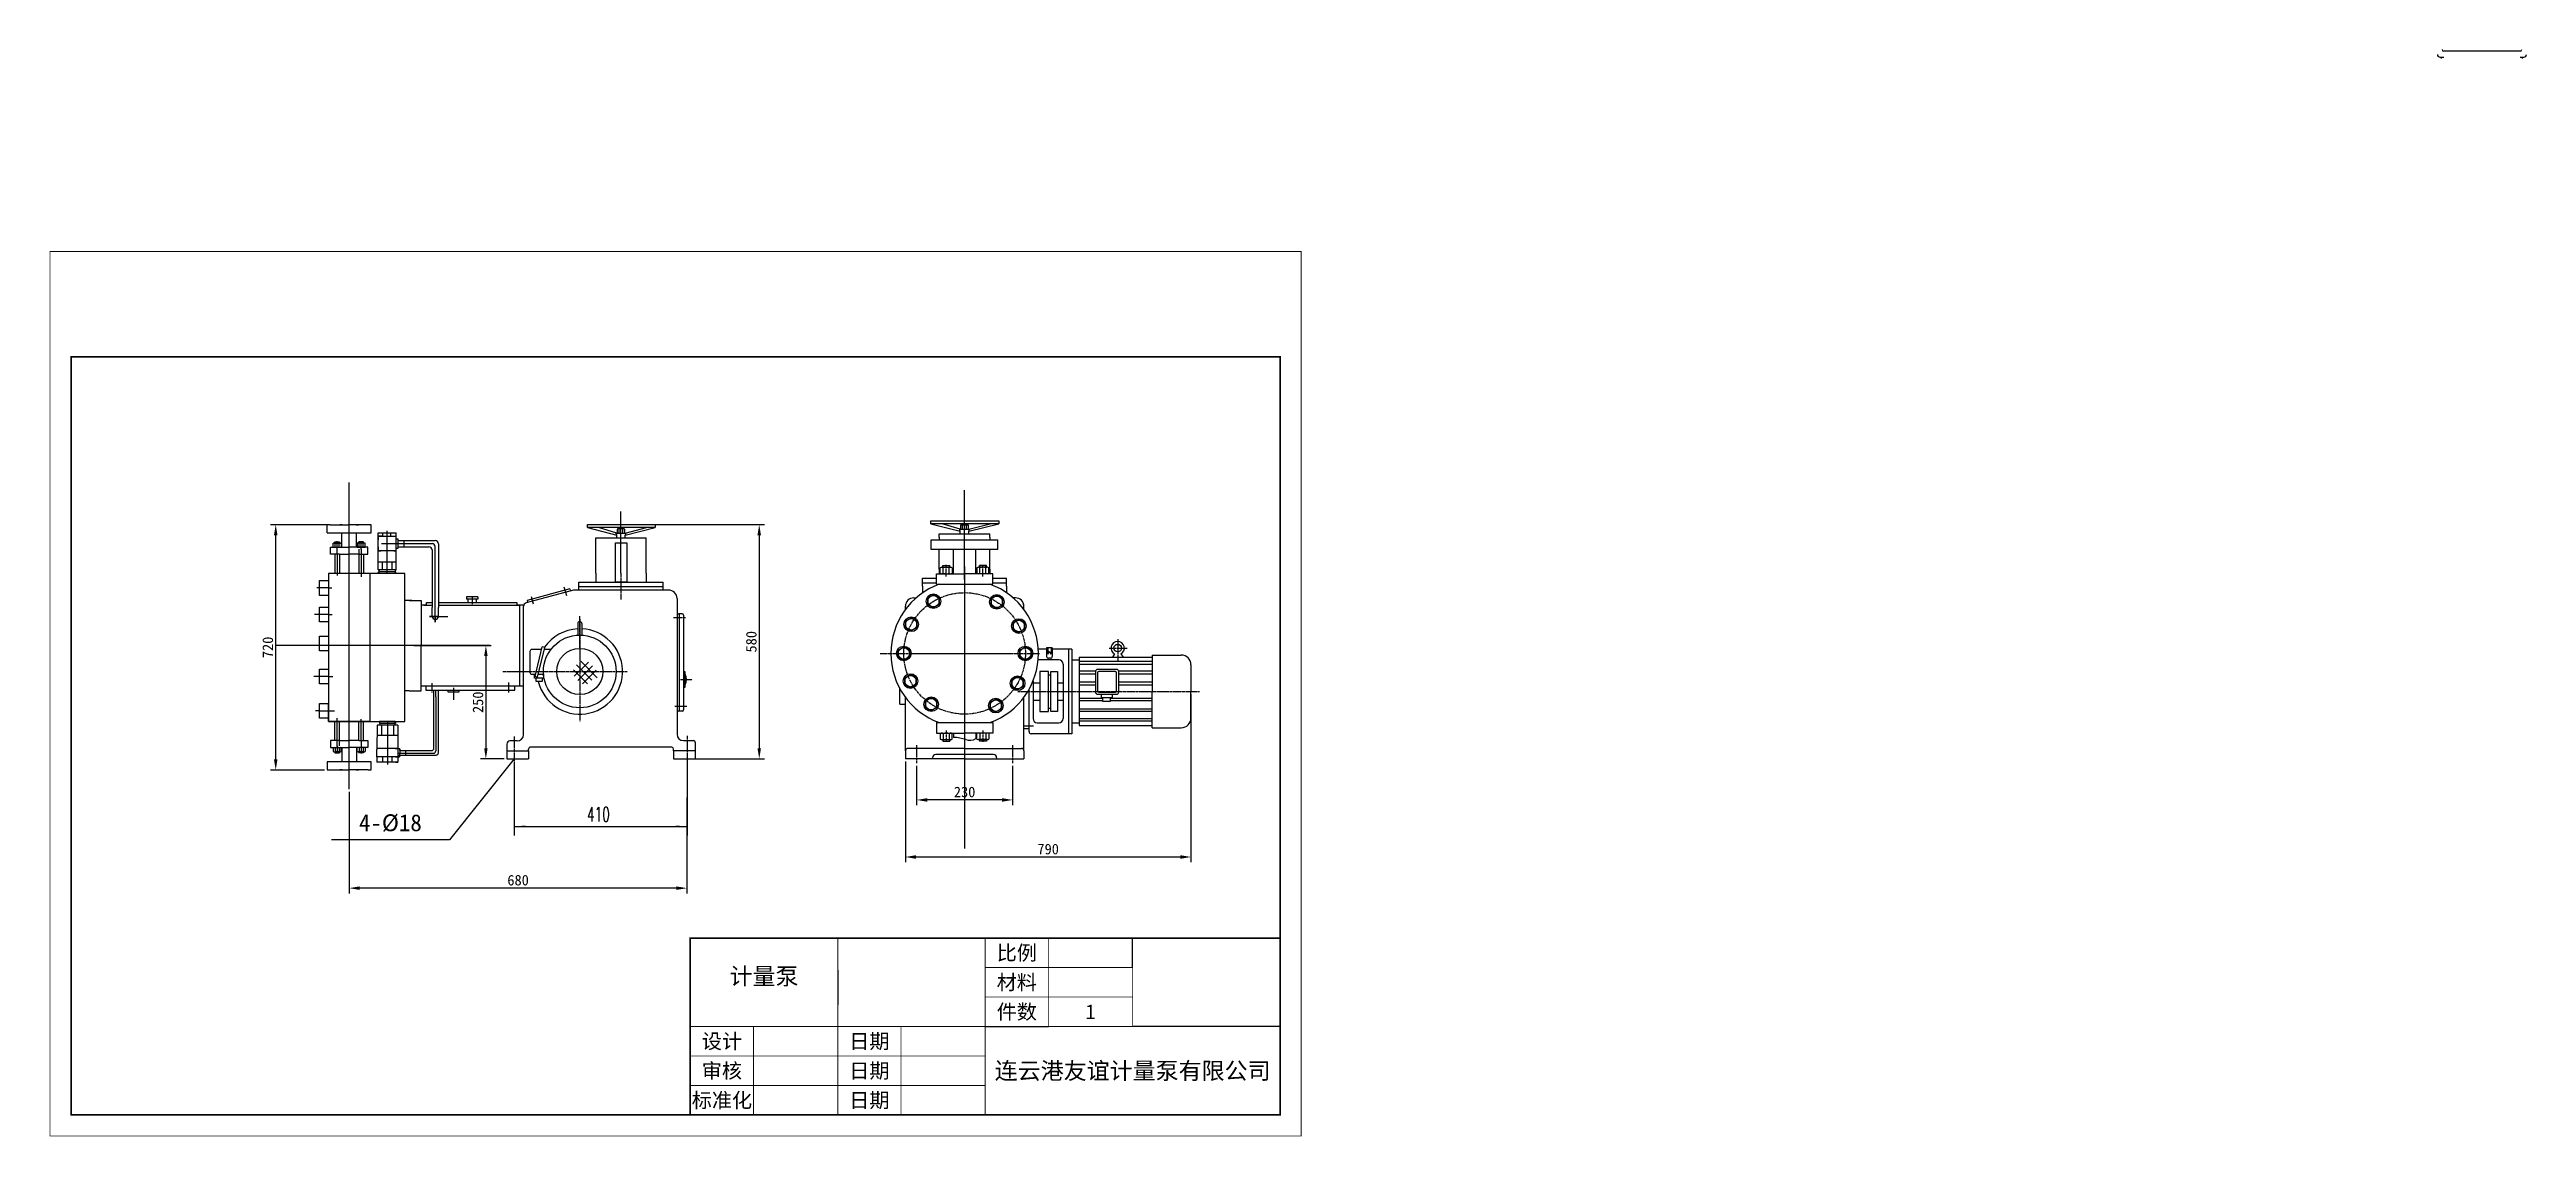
# Model space of a CAD drawing. Header units: millimetres. Extents: x 31 to 619, y 15 to 273.
import ezdxf
from ezdxf.enums import TextEntityAlignment as Align

# ---------------------------------------------------------------- set-up
doc = ezdxf.new("R2010")
doc.units = ezdxf.units.MM
doc.header["$PDMODE"] = 35
for name, pattern in [('CENTER', [0.82, 0.7, -0.04, 0.04, -0.04]), ('DASHED', [0.16, 0.1, -0.06]), ('PHANTOM2', [31.75, 15.875, -3.175, 3.175, -3.175, 3.175, -3.175])]:
    doc.linetypes.add(name, pattern=pattern)
doc.layers.add('04-标注', color=3, linetype='Continuous', lineweight=20)
doc.layers.add('07-双点划线', color=6, linetype='PHANTOM2', lineweight=15)
for name, color, linetype in [('05-文字', 5, 'Continuous'), ('2', 4, 'Continuous'), ('4', 2, 'DASHED'), ('5', 1, 'CENTER'), ('9', 5, 'Continuous')]:
    doc.layers.add(name, color=color, linetype=linetype)
doc.styles.add('HZ0', font='romans', dxfattribs={"width": 0.6, "bigfont": 'hztxt0'})
doc.styles.add('S', font='SimSun.ttf')
doc.dimstyles.new('ISO-25', dxfattribs={"dimtxt": 2.5, "dimasz": 2.5, "dimexe": 1.25, "dimexo": 0.625, "dimtad": 1, "dimtxsty": 'Standard', "dimcen": 2.5, "dimadec": 0, "dimazin": 0, "dimtfac": 1, "dimtmove": 0, "dimatfit": 3, "dimfxl": 0, "dimarcsym": 0})

# ---------------------------------------------------------------- blocks, each defined once
blk = doc.blocks.new('*D10')
at = {"color": 0, "lineweight": -2}
for p, q in [((96.84, 160.38), (83.28, 160.38)), ((84.53, 104.65), (84.53, 157.88)), ((96.12, 102.15), (83.28, 102.15))]:
    blk.add_line(p, q, dxfattribs=at)
at = {"color": 0}
for points in [[(84.11, 157.88), (84.95, 157.88), (84.53, 160.38)], [(84.11, 104.65), (84.95, 104.65), (84.53, 102.15)]]:
    blk.add_solid(points, dxfattribs=at)
at = {"layer": 'Defpoints', "color": 0}
for p in [(84.53, 160.38), (97.46, 160.38), (96.74, 102.15)]:
    blk.add_point(p, dxfattribs=at)
at = {"color": 0, "insert": (82.66, 131.26), "char_height": 2.5, "attachment_point": 5, "rotation": 90}
blk.add_mtext('\\A1;720', dxfattribs=at)
blk = doc.blocks.new('*D11')
at = {"layer": '04-标注', "color": 0, "lineweight": -2}
for p, q in [((130.04, 131.69), (135.66, 131.69)), ((134.41, 129.19), (134.41, 107.3)), ((138.76, 104.8), (133.16, 104.8))]:
    blk.add_line(p, q, dxfattribs=at)
at = {"layer": '04-标注', "color": 0}
for points in [[(134, 129.19), (134.83, 129.19), (134.41, 131.69)], [(134, 107.3), (134.83, 107.3), (134.41, 104.8)]]:
    blk.add_solid(points, dxfattribs=at)
at = {"layer": 'Defpoints', "color": 0}
for p in [(129.41, 131.69), (134.41, 104.8), (139.38, 104.8)]:
    blk.add_point(p, dxfattribs=at)
at = {"layer": '04-标注', "color": 0, "insert": (132.54, 118.24), "char_height": 2.5, "attachment_point": 5, "rotation": 90}
blk.add_mtext('\\A1;250', dxfattribs=at)
blk = doc.blocks.new('*D12')
at = {"layer": '04-标注', "color": 0, "lineweight": -2}
for p, q in [((236.66, 103.15), (236.66, 93.79)), ((259.44, 103.15), (259.44, 93.79)), ((256.94, 95.04), (239.16, 95.04))]:
    blk.add_line(p, q, dxfattribs=at)
at = {"layer": '04-标注', "color": 0}
for points in [[(239.16, 95.46), (239.16, 94.63), (236.66, 95.04)], [(256.94, 95.46), (256.94, 94.63), (259.44, 95.04)]]:
    blk.add_solid(points, dxfattribs=at)
at = {"layer": 'Defpoints', "color": 0}
for p in [(236.66, 103.78), (259.44, 103.78), (236.66, 95.04)]:
    blk.add_point(p, dxfattribs=at)
at = {"layer": '04-标注', "color": 0, "insert": (248.05, 96.92), "char_height": 2.5, "attachment_point": 5}
blk.add_mtext('\\A1;230', dxfattribs=at)
blk = doc.blocks.new('*D14')
at = {"layer": '04-标注', "color": 0, "lineweight": -2}
for p, q in [((167.11, 160.4), (200.55, 160.4)), ((199.3, 157.9), (199.3, 107.3)), ((182.78, 104.8), (200.55, 104.8)), ((101.96, 96.98), (101.96, 72.85)), ((182.15, 95.62), (182.15, 72.85)), ((179.65, 74.1), (104.46, 74.1))]:
    blk.add_line(p, q, dxfattribs=at)
at = {"layer": '04-标注', "color": 0}
for points in [[(198.88, 157.9), (199.71, 157.9), (199.3, 160.4)], [(198.88, 107.3), (199.71, 107.3), (199.3, 104.8)], [(104.46, 74.52), (104.46, 73.69), (101.96, 74.1)], [(179.65, 74.52), (179.65, 73.69), (182.15, 74.1)]]:
    blk.add_solid(points, dxfattribs=at)
at = {"layer": 'Defpoints', "color": 0}
for p in [(166.48, 160.4), (182.15, 104.8), (199.3, 104.8), (101.96, 97.6), (182.15, 96.24), (101.96, 74.1)]:
    blk.add_point(p, dxfattribs=at)
at = {"layer": '04-标注', "color": 0, "insert": (197.42, 132.6), "char_height": 2.5, "attachment_point": 5, "rotation": 90}
blk.add_mtext('\\A1;580', dxfattribs=at)
at = {"layer": '04-标注', "color": 0, "insert": (142.06, 75.98), "char_height": 2.5, "attachment_point": 5}
blk.add_mtext('\\A1;680', dxfattribs=at)
blk = doc.blocks.new('*D16')
at = {"layer": '04-标注', "color": 0, "lineweight": -2}
for p, q in [((301.78, 120.19), (301.78, 80.25)), ((233.98, 104.17), (233.98, 80.25)), ((236.48, 81.5), (299.28, 81.5))]:
    blk.add_line(p, q, dxfattribs=at)
at = {"layer": '04-标注', "color": 0}
for points in [[(236.48, 81.91), (236.48, 81.08), (233.98, 81.5)], [(299.28, 81.91), (299.28, 81.08), (301.78, 81.5)]]:
    blk.add_solid(points, dxfattribs=at)
at = {"layer": 'Defpoints', "color": 0}
for p in [(301.78, 120.81), (233.98, 104.8), (301.78, 81.5)]:
    blk.add_point(p, dxfattribs=at)
at = {"layer": '04-标注', "color": 0, "insert": (267.88, 83.37), "char_height": 2.5, "attachment_point": 5}
blk.add_mtext('\\A1;790', dxfattribs=at)

msp = doc.modelspace()

# ---------------------------------------------------------------- linework, layer by layer
at = {"color": 0}
for p, q in [((101.96, 97.603), (101.96, 170.429)), ((97.462, 160.375), (96.742, 160.375)), ((96.742, 158.441), (96.742, 160.375)), ((97.462, 160.375), (101.96, 160.375)), ((98.997, 160.375), (99.754, 160.375)), ((100.27, 160.375), (99.754, 160.375)), ((107.179, 160.375), (101.96, 160.375)), ((103.651, 160.375), (104.167, 160.375)), ((107.179, 158.441), (107.179, 160.375)), ((165.549, 159.319), (165.549, 158.437)), ((167.184, 159.382), (165.783, 159.382)), ((165.924, 159.382), (165.924, 159.661)), ((167.043, 159.661), (165.924, 159.661)), ((166.005, 159.382), (166.005, 159.661)), ((166.016, 158.437), (166.016, 159.319)), ((166.483, 157.964), (166.483, 159.792)), ((166.95, 158.437), (166.95, 159.319)), ((166.961, 159.382), (166.961, 159.661)), ((167.043, 159.382), (167.043, 159.661)), ((167.417, 158.437), (167.417, 159.319)), ((247.089, 160.244), (247.089, 159.362)), ((248.723, 160.306), (247.322, 160.306)), ((247.463, 160.306), (247.463, 160.586)), ((248.582, 160.586), (247.463, 160.586)), ((247.545, 160.306), (247.545, 160.586)), ((247.556, 159.362), (247.556, 160.244)), ((248.49, 159.362), (248.49, 160.244)), ((248.501, 160.306), (248.501, 160.586)), ((248.582, 160.306), (248.582, 160.586)), ((248.957, 159.362), (248.957, 160.244)), ((96.742, 158.441), (107.179, 158.441)), ((97.534, 153.388), (97.534, 155.025)), ((97.534, 155.025), (101.96, 155.025)), ((99.702, 153.388), (97.534, 153.388)), ((98.156, 155.088), (98.156, 155.97)), ((98.389, 156.032), (99.79, 156.032)), ((98.527, 153.388), (98.527, 148.835)), ((98.53, 156.032), (98.53, 156.312)), ((98.53, 156.312), (99.649, 156.312)), ((98.612, 156.032), (98.612, 156.312)), ((98.623, 155.088), (98.623, 155.97)), ((99.09, 154.615), (99.09, 156.442)), ((99.09, 153.388), (99.09, 155.025)), ((99.09, 153.388), (99.09, 148.292)), ((99.556, 155.088), (99.556, 155.97)), ((99.567, 156.032), (99.567, 156.312)), ((99.649, 156.032), (99.649, 156.312)), ((99.652, 153.388), (99.652, 148.835)), ((99.702, 153.388), (101.96, 153.388)), ((100.023, 155.97), (100.023, 155.088)), ((100.223, 157.671), (100.223, 158.441)), ((100.223, 155.025), (100.223, 157.671)), ((106.387, 155.025), (101.96, 155.025)), ((104.219, 153.388), (101.96, 153.388)), ((103.698, 157.671), (103.698, 158.441)), ((103.698, 155.025), (103.698, 157.671)), ((103.898, 155.97), (103.898, 155.088)), ((105.532, 156.032), (104.131, 156.032)), ((104.219, 153.388), (106.387, 153.388)), ((104.269, 154.615), (104.269, 148.835)), ((104.272, 156.032), (104.272, 156.312)), ((105.391, 156.312), (104.272, 156.312)), ((104.354, 156.032), (104.354, 156.312)), ((104.364, 155.088), (104.364, 155.97)), ((104.828, 153.388), (104.828, 148.835)), ((104.831, 154.615), (104.831, 156.442)), ((104.831, 154.615), (104.831, 148.037)), ((105.298, 155.088), (105.298, 155.97)), ((105.309, 156.032), (105.309, 156.312)), ((105.391, 156.032), (105.391, 156.312)), ((105.391, 153.388), (105.391, 148.835)), ((105.765, 155.088), (105.765, 155.97)), ((106.387, 153.388), (106.387, 155.025)), ((108.881, 154.218), (108.881, 157.647)), ((113.11, 154.218), (108.881, 154.218)), ((109.603, 155.917), (115.72, 155.917)), ((113.11, 154.771), (113.11, 157.064)), ((113.542, 156.613), (113.542, 155.127)), ((114.914, 156.613), (122.389, 156.613)), ((114.914, 155.125), (120.901, 155.125)), ((115.72, 155.917), (121.645, 155.917)), ((121.645, 154.381), (121.645, 140.694)), ((122.389, 137.267), (122.389, 155.173)), ((123.133, 155.869), (123.133, 140.694)), ((97.088, 148.835), (97.088, 114.116)), ((106.833, 148.835), (97.088, 148.835)), ((115.158, 148.835), (106.833, 148.835)), ((106.833, 148.835), (106.833, 113.693)), ((113.11, 151.491), (108.881, 151.491)), ((113.11, 149.646), (108.881, 149.646)), ((112.939, 149.189), (108.938, 149.189)), ((113.053, 148.835), (108.938, 148.835)), ((109.895, 149.646), (109.895, 151.491)), ((112.164, 149.646), (112.164, 151.491)), ((115.158, 113.693), (115.158, 148.835)), ((97.088, 145.362), (94.26, 145.362)), ((97.088, 145.362), (97.846, 145.362)), ((115.158, 120.467), (115.158, 142.907)), ((97.088, 139.061), (93.717, 139.061)), ((97.088, 139.061), (97.9, 139.061)), ((123.133, 138.615), (121.003, 138.615)), ((121.003, 138.615), (125.392, 138.615)), ((121.645, 138.615), (121.645, 140.694)), ((122.389, 138.664), (122.389, 137.267)), ((123.133, 138.663), (123.133, 140.694)), ((97.088, 124.359), (93.554, 124.359)), ((97.088, 124.359), (98.063, 124.359)), ((158.537, 122.606), (155.237, 125.906)), ((155.376, 124.408), (158.752, 127.784)), ((159.537, 123.478), (155.901, 127.113)), ((156.208, 123.369), (159.74, 126.901)), ((160.847, 124.037), (156.915, 127.97)), ((157.316, 122.606), (160.585, 125.875)), ((97.088, 113.693), (97.088, 117.927)), ((97.088, 117.927), (97.088, 113.693)), ((122.063, 107.308), (122.063, 119.56)), ((122.51, 119.56), (122.51, 106.669)), ((123.133, 106.238), (123.133, 119.56)), ((94.891, 116.181), (93.989, 116.181)), ((94.891, 116.181), (98.444, 116.181)), ((106.833, 113.693), (97.088, 113.693)), ((97.088, 113.693), (106.833, 113.693)), ((98.53, 109.14), (98.53, 113.693)), ((99.09, 107.913), (99.09, 114.491)), ((99.092, 109.14), (99.092, 113.693)), ((99.652, 107.913), (99.652, 113.693)), ((104.269, 109.14), (104.269, 113.693)), ((104.831, 109.14), (104.831, 114.236)), ((105.394, 109.14), (105.394, 113.693)), ((106.833, 113.693), (115.158, 113.693)), ((112.968, 113.192), (109.127, 113.202)), ((112.862, 113.688), (109.128, 113.697)), ((109.128, 113.697), (112.969, 113.687)), ((112.86, 112.764), (109.233, 112.773)), ((109.66, 112.772), (109.66, 110.343)), ((112.458, 112.765), (112.451, 110.336)), ((97.534, 109.14), (97.534, 107.503)), ((99.702, 109.14), (97.534, 109.14)), ((97.534, 107.503), (101.96, 107.503)), ((98.156, 107.44), (98.156, 106.558)), ((98.389, 106.496), (99.79, 106.496)), ((98.53, 106.496), (98.53, 106.216)), ((98.53, 106.216), (99.649, 106.216)), ((98.612, 106.496), (98.612, 106.216)), ((98.623, 107.44), (98.623, 106.558)), ((99.09, 107.913), (99.09, 106.085)), ((99.556, 107.44), (99.556, 106.558)), ((99.567, 106.496), (99.567, 106.216)), ((99.649, 106.496), (99.649, 106.216)), ((99.702, 109.14), (101.96, 109.14)), ((100.023, 106.558), (100.023, 107.44)), ((100.223, 107.503), (100.223, 104.857)), ((104.219, 109.14), (101.96, 109.14)), ((106.387, 107.503), (101.96, 107.503)), ((103.698, 107.503), (103.698, 104.857)), ((103.898, 106.558), (103.898, 107.44)), ((105.532, 106.496), (104.131, 106.496)), ((104.219, 109.14), (106.387, 109.14)), ((104.272, 106.496), (104.272, 106.216)), ((105.391, 106.216), (104.272, 106.216)), ((104.354, 106.496), (104.354, 106.216)), ((104.364, 107.44), (104.364, 106.558)), ((104.831, 109.14), (104.831, 107.503)), ((104.831, 107.913), (104.831, 106.085)), ((105.298, 107.44), (105.298, 106.558)), ((105.309, 106.496), (105.309, 106.216)), ((105.391, 106.496), (105.391, 106.216)), ((105.765, 107.44), (105.765, 106.558)), ((106.387, 109.14), (106.387, 107.503)), ((108.563, 105.309), (108.563, 107.033)), ((113.496, 107.216), (108.567, 107.229)), ((113.504, 110.333), (108.576, 110.346)), ((113.495, 106.776), (113.492, 105.492)), ((113.494, 106.134), (121.975, 106.134)), ((113.951, 107.209), (113.946, 105.294)), ((115.441, 106.773), (121.527, 106.773)), ((107.179, 104.087), (96.742, 104.087)), ((96.742, 104.087), (96.742, 102.152)), ((96.742, 102.152), (101.96, 102.152)), ((100.27, 102.152), (99.754, 102.152)), ((100.223, 104.857), (100.223, 104.087)), ((106.459, 102.152), (101.96, 102.152)), ((103.651, 102.152), (104.167, 102.152)), ((103.698, 104.857), (103.698, 104.087)), ((104.924, 102.152), (104.167, 102.152)), ((106.459, 102.152), (107.179, 102.152)), ((107.179, 102.152), (107.179, 104.087)), ((113.491, 105.296), (108.563, 105.309)), ((109.982, 104.025), (109.982, 105.305)), ((112.145, 104.019), (112.145, 105.299)), ((115.441, 105.702), (122.598, 105.702))]:
    msp.add_line(p, q, dxfattribs=at)
for p, q in [((110.995, 148.835), (110.995, 158.951)), ((108.881, 156.65), (108.881, 158.448)), ((108.881, 158.448), (113.11, 158.448)), ((108.881, 157.647), (113.11, 157.647)), ((108.881, 149.646), (108.881, 155.279)), ((108.881, 154.218), (109.452, 154.218)), ((109.985, 157.647), (109.985, 158.448)), ((111.85, 157.647), (111.85, 158.448)), ((112.539, 154.218), (113.11, 154.218)), ((113.11, 149.646), (113.11, 158.448)), ((113.11, 157.064), (113.542, 157.064)), ((113.542, 154.771), (113.11, 154.771)), ((113.542, 157.064), (113.542, 156.613)), ((113.542, 156.613), (114.914, 156.613)), ((113.542, 155.127), (113.542, 154.771)), ((113.542, 155.127), (114.914, 155.127)), ((114.914, 156.613), (114.914, 155.127)), ((108.881, 149.646), (109.052, 149.646)), ((108.938, 149.189), (109.052, 149.189)), ((108.938, 148.835), (108.938, 149.189)), ((109.052, 149.189), (109.052, 149.646)), ((109.052, 149.417), (109.052, 149.189)), ((109.052, 148.835), (109.052, 149.303)), ((112.939, 149.646), (113.11, 149.646)), ((112.939, 149.189), (112.939, 149.646)), ((112.939, 148.835), (112.939, 149.417)), ((112.939, 149.189), (113.053, 149.189)), ((113.053, 148.835), (113.053, 149.189)), ((108.582, 112.777), (108.567, 107.033)), ((109.126, 112.775), (108.582, 112.777)), ((109.233, 112.775), (109.126, 112.775)), ((109.128, 113.697), (109.127, 113.202)), ((109.234, 113.202), (109.127, 113.202)), ((109.234, 113.202), (109.233, 112.775)), ((109.234, 113.202), (109.235, 113.697)), ((111.049, 113.692), (111.024, 104.022)), ((112.86, 112.764), (112.861, 113.192)), ((113.504, 112.764), (112.86, 112.764)), ((112.861, 113.192), (112.862, 113.688)), ((112.861, 113.192), (112.968, 113.192)), ((112.969, 113.687), (112.968, 113.192)), ((113.511, 112.764), (113.496, 107.216)), ((109.112, 107.228), (108.567, 107.229)), ((109.113, 107.642), (109.113, 107.642)), ((112.951, 106.704), (112.951, 106.704)), ((112.952, 107.218), (113.496, 107.216)), ((113.496, 107.216), (113.488, 104.016)), ((113.496, 107.216), (113.495, 106.776)), ((113.951, 107.209), (113.496, 107.216)), ((113.95, 106.773), (113.951, 107.209)), ((113.95, 106.773), (114.056, 106.773)), ((114.056, 106.773), (115.443, 106.769)), ((114.056, 106.773), (115.443, 106.769)), ((115.441, 105.702), (115.443, 106.769)), ((108.563, 105.309), (108.559, 104.029)), ((113.488, 104.016), (108.559, 104.029)), ((109.103, 104.027), (108.559, 104.029)), ((111.024, 104.022), (111.022, 103.441)), ((112.944, 104.017), (113.488, 104.016)), ((112.947, 105.297), (113.491, 105.296)), ((113.491, 105.296), (113.946, 105.294)), ((113.946, 105.294), (113.947, 105.706)), ((113.947, 105.706), (114.054, 105.706)), ((114.054, 105.706), (115.441, 105.702))]:
    msp.add_line(p, q)
at = {"color": 7, "lineweight": 0}
for p, q in [((109.795, 157.647), (108.881, 157.647)), ((108.881, 157.647), (108.881, 156.765)), ((108.881, 155.164), (108.881, 154.218)), ((108.881, 154.218), (109.452, 154.218))]:
    msp.add_line(p, q, dxfattribs=at)
for points, const_width in [([(30.938, 15.253), (327.938, 15.253), (327.938, 225.253), (30.938, 225.253)], 0.2), ([(35.938, 20.253), (322.938, 20.253), (322.938, 200.253), (35.938, 200.253)], 0.4), ([(182.938, 20.253), (322.938, 20.253), (322.938, 62.253), (182.938, 62.253)], 0.4)]:
    msp.add_lwpolyline(points, close=True, dxfattribs=dict(const_width=const_width))
msp.add_lwpolyline([(217.938, 62.253, 0.2, 0.2, 0), (217.938, 20.253, 0.2, 0.2, 0)], format="xyseb")
at = {"const_width": 0.2}
for points in [[(252.938, 62.253), (252.938, 20.253)], [(267.938, 62.253), (267.938, 41.253)], [(287.938, 62.253), (287.938, 41.253)], [(287.938, 55.253), (252.938, 55.253)], [(287.938, 48.253), (252.938, 48.253)], [(322.938, 41.253), (182.938, 41.253)], [(197.938, 41.253), (197.938, 20.253)], [(232.938, 41.253), (232.938, 20.253)], [(252.938, 34.253), (182.938, 34.253)], [(252.938, 27.253), (182.938, 27.253)]]:
    msp.add_lwpolyline(points, dxfattribs=at)
at = {"color": 0}
for centre, radius, start, end in [((165.783, 158.915), 0.467, 60, 120), ((166.483, 157.608), 1.774, 74.73852, 105.26148), ((167.184, 158.915), 0.467, 60, 120), ((247.322, 159.839), 0.467, 60, 120), ((247.322, 159.766), 0.467, 240, 300), ((248.023, 158.532), 1.774, 74.73852, 105.26148), ((248.023, 161.073), 1.774, 254.73852, 285.26148), ((248.723, 159.839), 0.467, 60, 120), ((248.723, 159.766), 0.467, 240, 300), ((98.389, 155.565), 0.467, 60, 120), ((98.389, 155.492), 0.467, 240, 300), ((99.09, 154.258), 1.774, 74.73852, 105.26148), ((99.09, 156.799), 1.774, 254.73852, 285.26148), ((99.79, 155.565), 0.467, 60, 120), ((99.79, 155.492), 0.467, 240, 300), ((104.131, 155.565), 0.467, 60, 120), ((104.131, 155.492), 0.467, 240, 300), ((104.831, 154.258), 1.774, 74.73852, 105.26148), ((104.831, 156.799), 1.774, 254.73852, 285.26148), ((105.532, 155.565), 0.467, 60, 120), ((105.532, 155.492), 0.467, 240, 300), ((120.901, 154.381), 0.744, 0, 90), ((121.645, 155.173), 0.744, 0, 90), ((122.389, 155.869), 0.744, 0, 90), ((165.783, 158.842), 0.467, 240, 300), ((166.483, 160.149), 1.774, 254.73852, 285.26148), ((167.184, 158.842), 0.467, 240, 300), ((122.389, 138.664), 0.744, 183.783402, 356.216598), ((98.389, 107.036), 0.467, 60, 120), ((98.389, 106.963), 0.467, 240, 300), ((99.09, 105.729), 1.774, 74.73852, 105.26148), ((99.09, 108.269), 1.774, 254.73852, 285.26148), ((99.79, 107.036), 0.467, 60, 120), ((99.79, 106.963), 0.467, 240, 300), ((104.131, 107.036), 0.467, 60, 120), ((104.131, 106.963), 0.467, 240, 300), ((104.831, 105.729), 1.774, 74.73852, 105.26148), ((104.831, 108.269), 1.774, 254.73852, 285.26148), ((105.532, 107.036), 0.467, 60, 120), ((105.532, 106.963), 0.467, 240, 300), ((121.527, 107.308), 0.535, 270, 0), ((121.975, 106.669), 0.535, 270, 0), ((122.598, 106.238), 0.535, 270, 0)]:
    msp.add_arc(centre, radius, start, end, dxfattribs=at)
at = {"layer": '04-标注'}
msp.add_line((322.938, 200.253), (322.938, 200.253), dxfattribs=at)
at = {"layer": '04-标注', "color": 0}
for p, q in [((158.504, 160.402), (174.599, 160.402)), ((158.504, 159.684), (165.481, 157.897)), ((165.481, 158.375), (161.18, 159.684)), ((166.481, 148.874), (166.481, 163.513)), ((167.481, 157.897), (174.599, 159.684)), ((167.485, 158.375), (172.574, 159.684)), ((240.044, 161.327), (256.139, 161.327)), ((240.044, 160.609), (247.021, 158.821)), ((247.021, 159.299), (242.72, 160.609)), ((247.021, 158.821), (246.801, 159.366)), ((247.021, 159.299), (249.025, 159.299)), ((247.021, 158.216), (247.021, 158.821)), ((249.021, 158.821), (256.139, 160.609)), ((249.021, 158.821), (249.214, 159.299)), ((249.021, 158.216), (249.021, 158.821)), ((249.025, 159.299), (254.114, 160.609)), ((160.481, 148.874), (160.481, 157.291)), ((160.481, 157.291), (172.481, 157.291)), ((165.481, 157.897), (165.261, 158.442)), ((165.481, 158.375), (167.485, 158.375)), ((165.481, 157.291), (165.481, 157.897)), ((167.481, 157.897), (167.674, 158.375)), ((167.481, 157.291), (167.481, 157.897)), ((172.481, 148.874), (172.481, 157.291)), ((240.142, 156.799), (255.955, 156.799)), ((242.021, 158.216), (254.021, 158.216)), ((242.021, 157.456), (242.021, 158.216)), ((242.021, 157.456), (242.021, 156.799)), ((242.021, 149.799), (242.021, 154.526)), ((245.416, 153.359), (245.416, 154.526)), ((250.68, 153.359), (250.68, 154.526)), ((254.021, 157.456), (254.021, 158.216)), ((254.021, 157.456), (254.021, 156.799)), ((254.021, 149.799), (254.021, 154.526)), ((160.481, 148.874), (160.481, 146.734)), ((172.481, 148.874), (172.481, 146.734)), ((238.019, 147.659), (241.343, 147.659)), ((242.021, 149.799), (242.021, 148.74)), ((254.021, 149.799), (254.021, 148.74)), ((254.754, 147.659), (258.023, 147.659)), ((116.823, 142.405), (115.158, 142.405)), ((119.702, 141.302), (121.645, 141.302)), ((123.133, 141.302), (142.491, 141.302)), ((144.178, 142.397), (144.311, 141.915)), ((145.158, 143.322), (145.635, 141.568)), ((152.909, 145.604), (153.545, 143.584)), ((154.304, 145.146), (154.45, 144.667)), ((156.479, 146.734), (176.484, 146.734)), ((238.019, 145.803), (238.019, 144.166)), ((258.023, 145.803), (258.023, 144.204)), ((135.448, 131.687), (84.53, 131.687)), ((125.073, 131.687), (101.96, 131.687)), ((117.335, 131.687), (135.448, 131.687)), ((116.226, 120.969), (115.158, 120.969)), ((122.063, 119.56), (122.063, 121.108)), ((122.51, 119.56), (122.51, 121.108)), ((123.133, 119.56), (123.133, 121.108)), ((232.643, 117.809), (232.643, 121.52)), ((248.048, 121.366), (248.048, 83.501)), ((141.153, 104.8), (125.755, 85.541)), ((139.383, 104.8), (144.548, 104.8)), ((178.962, 104.8), (184.127, 104.8)), ((125.755, 85.541), (97.733, 85.541)), ((182.938, 62.253), (182.938, 62.253)), ((182.938, 62.253), (182.938, 54.628)), ((217.938, 54.628), (217.938, 49.936)), ((217.938, 54.628), (217.938, 46.398)), ((217.938, 49.936), (217.938, 46.398)), ((252.938, 41.253), (267.938, 41.253)), ((252.938, 41.253), (267.938, 41.253))]:
    msp.add_line(p, q, dxfattribs=at)
for points in [[(174.599, 160.402), (174.599, 159.684), (158.504, 159.684), (158.504, 160.402)], [(256.139, 161.327), (256.139, 160.609), (240.044, 160.609), (240.044, 161.327)]]:
    msp.add_lwpolyline(points, dxfattribs=at)
msp.add_lwpolyline([(165.21, 156.047), (167.893, 156.047), (167.893, 146.734), (165.21, 146.734)], close=True, dxfattribs=at)
for centre in [(240.649, 142.217), (255.689, 142.066), (235.378, 136.736), (260.933, 136.328), (233.615, 129.824), (262.481, 129.824), (235.194, 123.261), (260.623, 122.74), (240.118, 117.762), (255.452, 117.433)]:
    msp.add_circle(centre, 1.739, dxfattribs=at)
at = {"layer": '05-文字', "color": 0}
for p, q in [((287.938, 55.253), (287.938, 62.253)), ((217.938, 53.473), (217.938, 46.398)), ((322.938, 41.253), (287.938, 41.253))]:
    msp.add_line(p, q, dxfattribs=at)
at = {"layer": '07-双点划线', "color": 0}
for points in [[(97.088, 143.616), (94.891, 143.616), (94.891, 147.108), (97.088, 147.108)], [(97.088, 137.315), (94.891, 137.315), (94.891, 140.807), (97.088, 140.807)], [(97.088, 130.454), (94.891, 130.454), (94.891, 133.946), (97.088, 133.946)], [(97.088, 122.613), (94.891, 122.613), (94.891, 126.105), (97.088, 126.105)], [(97.088, 114.434), (94.891, 114.434), (94.891, 117.927), (97.088, 117.927)]]:
    msp.add_lwpolyline(points, close=True, dxfattribs=at)
at = {"layer": '2', "color": 0}
for p, q in [((598.264, 271.396), (599.145, 271.396)), ((598.601, 271.052), (598.601, 271.396)), ((601.983, 272.784), (599.178, 272.784)), ((601.514, 272.867), (614.925, 272.867)), ((617.262, 272.784), (614.457, 272.784)), ((617.295, 271.396), (618.176, 271.396)), ((617.838, 271.052), (617.838, 271.396)), ((240.142, 154.526), (240.142, 156.799)), ((255.955, 154.526), (240.142, 154.526)), ((245.416, 148.74), (245.416, 153.359)), ((250.68, 148.74), (250.68, 153.359)), ((255.955, 154.526), (255.955, 156.799)), ((238.019, 145.803), (238.019, 147.659)), ((241.343, 148.74), (248.048, 148.74)), ((241.343, 146.259), (241.343, 148.74)), ((242.284, 148.834), (242.284, 150.171)), ((242.637, 150.265), (244.76, 150.265)), ((242.851, 150.689), (244.546, 150.689)), ((242.851, 150.265), (242.851, 150.689)), ((242.991, 148.834), (242.991, 150.171)), ((244.406, 148.834), (244.406, 150.171)), ((244.546, 150.265), (244.546, 150.689)), ((245.113, 150.171), (245.113, 148.834)), ((254.754, 148.74), (248.048, 148.74)), ((250.983, 150.171), (250.983, 148.834)), ((253.459, 150.265), (251.336, 150.265)), ((251.55, 150.265), (251.55, 150.689)), ((253.245, 150.689), (251.55, 150.689)), ((251.69, 148.834), (251.69, 150.171)), ((253.105, 148.834), (253.105, 150.171)), ((253.245, 150.265), (253.245, 150.689)), ((253.812, 148.834), (253.812, 150.171)), ((254.754, 146.259), (254.754, 148.74)), ((258.023, 145.803), (258.023, 147.659)), ((116.226, 142.405), (119.066, 142.405)), ((119.066, 142.405), (119.066, 131.687)), ((119.066, 141.302), (119.066, 131.687)), ((120.337, 141.302), (119.066, 141.302)), ((120.337, 141.934), (121.645, 141.934)), ((120.337, 141.302), (120.337, 141.934)), ((123.133, 141.934), (141.782, 141.934)), ((132.471, 143.229), (129.827, 143.229)), ((129.827, 143.229), (129.827, 142.745)), ((132.471, 142.745), (129.827, 142.745)), ((130.161, 142.745), (130.161, 141.934)), ((132.138, 142.745), (132.138, 141.934)), ((132.471, 143.229), (132.471, 142.745)), ((141.782, 141.934), (141.782, 141.302)), ((143.347, 141.302), (141.782, 141.302)), ((142.491, 122.072), (142.491, 141.302)), ((155.229, 144.879), (143.949, 141.816)), ((154.304, 145.146), (144.178, 142.397)), ((177.788, 144.879), (155.229, 144.879)), ((156.479, 144.879), (156.479, 146.734)), ((176.484, 145.598), (156.479, 145.598)), ((176.484, 144.879), (176.484, 146.734)), ((179.788, 142.879), (179.788, 110.642)), ((235.985, 143.016), (236.548, 143.016)), ((241.343, 146.522), (238.019, 146.522)), ((239.292, 143.003), (240.65, 143.786)), ((239.292, 143.003), (240.65, 143.786)), ((239.292, 143.003), (239.292, 141.436)), ((239.292, 141.436), (239.292, 143.003)), ((239.292, 143.003), (239.292, 141.436)), ((239.292, 141.436), (239.292, 143.003)), ((239.292, 141.436), (240.649, 140.652)), ((239.292, 141.436), (240.649, 140.652)), ((242.007, 141.435), (240.649, 140.652)), ((242.007, 141.435), (240.649, 140.652)), ((242.007, 143.002), (240.65, 143.786)), ((242.007, 143.002), (240.65, 143.786)), ((241.343, 146.259), (254.754, 146.259)), ((242.007, 143.002), (242.007, 141.435)), ((242.007, 141.435), (242.007, 143.002)), ((242.007, 143.002), (242.007, 141.435)), ((242.007, 141.435), (242.007, 143.002)), ((254.332, 142.852), (255.689, 143.636)), ((254.332, 142.852), (255.689, 143.636)), ((254.332, 142.852), (254.332, 141.285)), ((254.332, 141.285), (254.332, 142.852)), ((254.332, 142.852), (254.332, 141.285)), ((254.332, 141.285), (254.332, 142.852)), ((254.332, 141.285), (255.689, 140.502)), ((254.332, 141.285), (255.689, 140.502)), ((258.023, 146.522), (254.754, 146.522)), ((257.046, 142.852), (255.689, 143.636)), ((257.046, 142.852), (255.689, 143.636)), ((257.046, 141.285), (255.689, 140.502)), ((257.046, 141.285), (255.689, 140.502)), ((257.046, 142.852), (257.046, 141.285)), ((257.046, 141.285), (257.046, 142.852)), ((257.046, 142.852), (257.046, 141.285)), ((257.046, 141.285), (257.046, 142.852)), ((260.111, 143.016), (259.548, 143.016)), ((143.347, 140.644), (143.347, 141.034)), ((143.347, 110.548), (143.347, 140.644)), ((156.208, 136.899), (156.208, 134.157)), ((157.212, 136.899), (157.212, 134.157)), ((180.29, 139.216), (180.29, 116.129)), ((180.992, 139.216), (180.29, 139.216)), ((181.293, 138.914), (181.293, 116.43)), ((233.985, 140.241), (233.985, 141.016)), ((234.02, 137.522), (235.378, 138.305)), ((234.02, 137.522), (235.378, 138.305)), ((234.02, 137.522), (234.02, 135.955)), ((234.02, 135.955), (234.02, 137.522)), ((234.02, 137.522), (234.02, 135.955)), ((234.02, 135.955), (234.02, 137.522)), ((234.02, 135.955), (235.377, 135.171)), ((234.02, 135.955), (235.377, 135.171)), ((236.735, 135.954), (235.377, 135.171)), ((236.735, 135.954), (235.377, 135.171)), ((236.735, 137.521), (235.378, 138.305)), ((236.735, 137.521), (235.378, 138.305)), ((236.735, 137.521), (236.735, 135.954)), ((236.735, 135.954), (236.735, 137.521)), ((236.735, 137.521), (236.735, 135.954)), ((236.735, 135.954), (236.735, 137.521)), ((259.576, 137.114), (259.575, 135.547)), ((259.575, 135.547), (259.576, 137.114)), ((259.576, 137.114), (259.575, 135.547)), ((259.575, 135.547), (259.576, 137.114)), ((259.575, 135.547), (260.932, 134.763)), ((259.575, 135.547), (260.932, 134.763)), ((259.576, 137.114), (260.933, 137.897)), ((259.576, 137.114), (260.933, 137.897)), ((262.29, 135.546), (260.932, 134.763)), ((262.29, 135.546), (260.932, 134.763)), ((262.29, 137.114), (260.933, 137.897)), ((262.29, 137.114), (260.933, 137.897)), ((262.111, 140.241), (262.111, 141.016)), ((262.111, 140.241), (262.111, 141.016)), ((262.29, 137.114), (262.29, 135.546)), ((262.29, 135.546), (262.29, 137.114)), ((262.29, 137.114), (262.29, 135.546)), ((262.29, 135.546), (262.29, 137.114)), ((119.066, 120.969), (119.066, 131.687)), ((119.066, 122.072), (119.066, 131.687)), ((144.85, 130.262), (144.85, 125.366)), ((147.645, 130.764), (145.352, 130.764)), ((146.113, 124.312), (147.796, 131.403)), ((146.691, 124.174), (148.374, 131.266)), ((148.374, 131.266), (147.796, 131.403)), ((149.839, 130.764), (148.255, 130.764)), ((232.258, 130.611), (233.615, 131.394)), ((232.258, 130.611), (233.615, 131.394)), ((232.258, 130.611), (232.258, 129.043)), ((232.258, 129.043), (232.258, 130.611)), ((232.258, 130.611), (232.258, 129.043)), ((232.258, 129.043), (232.258, 130.611)), ((234.972, 130.61), (233.615, 131.394)), ((234.972, 130.61), (233.615, 131.394)), ((234.972, 130.61), (234.972, 129.043)), ((234.972, 129.043), (234.972, 130.61)), ((234.972, 130.61), (234.972, 129.043)), ((234.972, 129.043), (234.972, 130.61)), ((261.124, 130.61), (262.481, 131.394)), ((261.124, 130.61), (262.481, 131.394)), ((261.124, 130.61), (261.124, 129.043)), ((261.124, 129.043), (261.124, 130.61)), ((261.124, 130.61), (261.124, 129.043)), ((261.124, 129.043), (261.124, 130.61)), ((263.838, 130.61), (262.481, 131.394)), ((263.838, 130.61), (262.481, 131.394)), ((263.838, 130.61), (263.838, 129.043)), ((263.838, 129.043), (263.838, 130.61)), ((263.838, 130.61), (263.838, 129.043)), ((263.838, 129.043), (263.838, 130.61)), ((267.501, 130.848), (265.519, 130.848)), ((267.501, 131.149), (267.501, 129.115)), ((268.86, 131.149), (267.501, 131.149)), ((267.792, 131.149), (267.792, 129.628)), ((267.792, 129.628), (268.193, 130.262)), ((268.61, 129.628), (268.193, 130.262)), ((268.61, 131.149), (268.61, 129.628)), ((268.86, 131.149), (268.86, 129.115)), ((273.523, 130.848), (268.86, 130.848)), ((272.72, 130.848), (272.72, 110.773)), ((273.523, 130.848), (273.523, 110.773)), ((283.634, 129.71), (283.132, 128.939)), ((285.147, 129.71), (285.649, 128.939)), ((292.569, 129.441), (299.48, 129.441)), ((292.569, 129.441), (292.569, 120.81)), ((145.352, 124.864), (146.245, 124.864)), ((145.977, 123.985), (145.977, 124.864)), ((148.106, 123.985), (145.977, 123.985)), ((146.691, 124.174), (146.113, 124.312)), ((146.317, 123.172), (146.317, 123.985)), ((146.855, 124.864), (148.106, 124.864)), ((147.8, 123.985), (147.8, 123.172)), ((148.106, 124.864), (148.106, 123.985)), ((181.697, 125.48), (181.293, 125.48)), ((181.697, 121.848), (181.697, 125.48)), ((232.258, 129.043), (233.615, 128.26)), ((232.258, 129.043), (233.615, 128.26)), ((234.972, 129.043), (233.615, 128.26)), ((234.972, 129.043), (233.615, 128.26)), ((233.836, 124.047), (235.194, 124.831)), ((233.836, 124.047), (235.194, 124.831)), ((233.836, 124.047), (233.836, 122.48)), ((233.836, 122.48), (233.836, 124.047)), ((233.836, 124.047), (233.836, 122.48)), ((233.836, 122.48), (233.836, 124.047)), ((236.551, 124.047), (235.194, 124.831)), ((236.551, 124.047), (235.194, 124.831)), ((236.551, 124.047), (236.551, 122.48)), ((236.551, 122.48), (236.551, 124.047)), ((236.551, 124.047), (236.551, 122.48)), ((236.551, 122.48), (236.551, 124.047)), ((259.266, 123.526), (260.623, 124.309)), ((259.266, 123.526), (260.623, 124.309)), ((259.266, 123.526), (259.266, 121.959)), ((259.266, 121.959), (259.266, 123.526)), ((259.266, 123.526), (259.266, 121.959)), ((259.266, 121.959), (259.266, 123.526)), ((261.98, 123.526), (260.623, 124.309)), ((261.98, 123.526), (260.623, 124.309)), ((261.124, 129.043), (262.481, 128.259)), ((261.124, 129.043), (262.481, 128.259)), ((261.98, 123.526), (261.98, 121.958)), ((261.98, 121.958), (261.98, 123.526)), ((261.98, 123.526), (261.98, 121.958)), ((261.98, 121.958), (261.98, 123.526)), ((263.838, 129.043), (262.481, 128.259)), ((263.838, 129.043), (262.481, 128.259)), ((270.412, 128.285), (265.481, 128.285)), ((265.891, 125.563), (265.891, 116.058)), ((267.995, 125.563), (265.891, 125.563)), ((268.409, 128.663), (267.953, 128.663)), ((267.995, 116.058), (267.995, 125.563)), ((267.995, 124.773), (268.506, 124.773)), ((268.506, 116.058), (268.506, 125.563)), ((268.506, 125.563), (270.098, 125.563)), ((270.098, 125.563), (270.098, 116.058)), ((271.417, 127.281), (271.417, 114.34)), ((273.523, 128.281), (275.226, 128.281)), ((275.226, 128.939), (292.569, 128.939)), ((275.226, 128.939), (275.226, 112.682)), ((292.569, 127.911), (275.226, 127.911)), ((275.226, 127.276), (292.569, 127.276)), ((279.112, 125.593), (275.226, 125.593)), ((275.226, 124.958), (279.108, 124.958)), ((279.108, 125.532), (279.108, 120.635)), ((284.141, 126.034), (279.61, 126.034)), ((279.61, 125.231), (279.61, 120.936)), ((283.84, 125.532), (279.911, 125.532)), ((284.141, 120.936), (284.141, 125.231)), ((292.569, 125.593), (284.639, 125.593)), ((284.643, 120.635), (284.643, 125.532)), ((284.643, 124.958), (292.569, 124.958)), ((301.776, 127.145), (301.776, 120.81)), ((116.226, 120.969), (119.066, 120.969)), ((143.347, 122.072), (119.066, 122.072)), ((120.124, 122.072), (120.124, 121.108)), ((120.124, 121.108), (141.289, 121.108)), ((125.376, 121.108), (125.376, 120.686)), ((125.376, 120.686), (128.035, 120.686)), ((128.035, 120.686), (128.035, 121.108)), ((141.289, 121.108), (141.289, 122.072)), ((147.8, 123.172), (146.317, 123.172)), ((181.293, 121.848), (181.697, 121.848)), ((232.643, 117.809), (233.985, 117.809)), ((233.836, 122.48), (235.193, 121.696)), ((233.836, 122.48), (235.193, 121.696)), ((233.985, 106.721), (233.985, 119.408)), ((236.551, 122.48), (235.193, 121.696)), ((236.551, 122.48), (235.193, 121.696)), ((238.761, 118.548), (240.119, 119.332)), ((238.761, 118.548), (240.119, 119.332)), ((238.761, 118.548), (238.761, 116.981)), ((238.761, 116.981), (238.761, 118.548)), ((238.761, 118.548), (238.761, 116.981)), ((238.761, 116.981), (238.761, 118.548)), ((241.476, 118.548), (240.119, 119.332)), ((241.476, 118.548), (240.119, 119.332)), ((241.476, 118.548), (241.475, 116.981)), ((241.475, 116.981), (241.476, 118.548)), ((241.476, 118.548), (241.475, 116.981)), ((241.475, 116.981), (241.476, 118.548)), ((254.095, 118.219), (255.452, 119.002)), ((254.095, 118.219), (255.452, 119.002)), ((254.095, 118.219), (254.095, 116.652)), ((254.095, 116.652), (254.095, 118.219)), ((254.095, 118.219), (254.095, 116.652)), ((254.095, 116.652), (254.095, 118.219)), ((256.809, 118.218), (255.452, 119.002)), ((256.809, 118.218), (255.452, 119.002)), ((256.809, 118.218), (256.809, 116.651)), ((256.809, 116.651), (256.809, 118.218)), ((256.809, 118.218), (256.809, 116.651)), ((256.809, 116.651), (256.809, 118.218)), ((259.266, 121.959), (260.623, 121.175)), ((259.266, 121.959), (260.623, 121.175)), ((261.98, 121.958), (260.623, 121.175)), ((261.98, 121.958), (260.623, 121.175)), ((262.111, 106.748), (262.111, 119.408)), ((263.338, 111.275), (263.338, 121.309)), ((264.29, 123.306), (264.29, 114.34)), ((264.29, 122.853), (265.891, 122.853)), ((264.29, 118.768), (265.891, 118.768)), ((270.098, 122.853), (271.417, 122.853)), ((270.098, 118.768), (271.417, 118.768)), ((279.063, 123.016), (275.226, 123.016)), ((275.226, 122.381), (279.063, 122.381)), ((275.226, 119.24), (280.89, 119.24)), ((280.89, 118.605), (275.226, 118.605)), ((279.61, 120.133), (284.141, 120.133)), ((279.911, 120.635), (283.84, 120.635)), ((280.55, 119.255), (280.55, 120.133)), ((283.08, 119.255), (280.55, 119.255)), ((280.89, 118.441), (280.89, 119.255)), ((282.627, 118.441), (280.89, 118.441)), ((282.627, 119.255), (282.627, 118.441)), ((282.627, 119.24), (292.569, 119.24)), ((292.569, 118.605), (282.627, 118.605)), ((283.08, 120.133), (283.08, 119.255)), ((292.569, 123.016), (284.643, 123.016)), ((284.643, 122.381), (292.569, 122.381)), ((292.569, 112.18), (292.569, 120.81)), ((301.776, 114.476), (301.776, 120.81)), ((180.992, 116.129), (180.29, 116.129)), ((238.761, 116.981), (240.118, 116.198)), ((238.761, 116.981), (240.118, 116.198)), ((241.475, 116.981), (240.118, 116.198)), ((241.475, 116.981), (240.118, 116.198)), ((241.343, 113.389), (254.754, 113.389)), ((241.343, 113.389), (241.343, 110.909)), ((254.095, 116.652), (255.452, 115.868)), ((254.095, 116.652), (255.452, 115.868)), ((254.754, 113.389), (254.754, 110.909)), ((256.809, 116.651), (255.452, 115.868)), ((256.809, 116.651), (255.452, 115.868)), ((262.111, 112.598), (264.387, 112.598)), ((263.338, 111.9), (262.111, 111.9)), ((265.294, 113.336), (270.412, 113.336)), ((265.891, 116.058), (267.995, 116.058)), ((267.995, 116.847), (268.506, 116.847)), ((270.098, 116.058), (268.506, 116.058)), ((273.523, 113.339), (275.226, 113.339)), ((275.226, 116.663), (292.569, 116.663)), ((292.569, 116.028), (275.226, 116.028)), ((275.226, 114.345), (292.569, 114.345)), ((292.569, 113.71), (275.226, 113.71)), ((275.226, 112.682), (292.569, 112.682)), ((292.569, 112.18), (299.48, 112.18)), ((139.383, 108.313), (139.383, 106.663)), ((139.383, 106.663), (139.383, 104.8)), ((139.383, 106.663), (144.548, 106.663)), ((139.713, 108.795), (139.713, 108.924)), ((141.773, 109.042), (140.112, 109.042)), ((141.841, 109.042), (141.773, 109.042)), ((144.548, 106.663), (144.548, 107.128)), ((144.548, 106.663), (144.548, 104.8)), ((178.557, 107.533), (144.953, 107.533)), ((178.962, 106.663), (178.962, 107.128)), ((178.962, 106.663), (178.962, 107.128)), ((184.127, 106.663), (178.962, 106.663)), ((183.882, 106.663), (178.962, 106.663)), ((178.962, 106.663), (178.962, 104.8)), ((181.293, 109.136), (183.722, 109.136)), ((184.127, 108.731), (184.127, 104.8)), ((233.985, 106.733), (233.985, 104.8)), ((233.985, 106.733), (233.985, 104.8)), ((248.048, 107.273), (234.525, 107.273)), ((248.048, 107.273), (234.525, 107.273)), ((241.343, 110.909), (248.048, 110.909)), ((242.284, 110.814), (242.284, 109.478)), ((242.637, 109.383), (244.76, 109.383)), ((242.851, 109.383), (242.851, 108.959)), ((242.851, 108.959), (244.546, 108.959)), ((242.991, 110.814), (242.991, 109.478)), ((244.406, 110.814), (244.406, 109.478)), ((244.546, 109.383), (244.546, 108.959)), ((245.113, 109.478), (245.113, 110.814)), ((245.416, 110.909), (245.416, 109.876)), ((254.754, 110.909), (248.048, 110.909)), ((248.048, 107.273), (261.571, 107.273)), ((248.048, 107.273), (261.571, 107.273)), ((250.68, 110.909), (250.68, 109.617)), ((250.983, 109.478), (250.983, 110.814)), ((253.459, 109.383), (251.336, 109.383)), ((251.55, 109.383), (251.55, 108.959)), ((253.245, 108.959), (251.55, 108.959)), ((251.69, 110.814), (251.69, 109.478)), ((253.105, 110.814), (253.105, 109.478)), ((253.245, 109.383), (253.245, 108.959)), ((253.812, 110.814), (253.812, 109.478)), ((262.111, 106.733), (262.111, 104.8)), ((262.111, 106.733), (262.111, 104.8)), ((273.523, 110.773), (263.84, 110.773)), ((248.048, 104.8), (233.985, 104.8)), ((248.048, 104.8), (233.985, 104.8)), ((248.048, 104.8), (234.888, 104.8)), ((248.048, 104.8), (234.888, 104.8)), ((240.455, 105.07), (240.455, 104.8)), ((240.455, 105.07), (240.455, 104.8)), ((254.912, 105.799), (241.184, 105.799)), ((254.912, 105.799), (241.184, 105.799)), ((248.048, 104.8), (261.208, 104.8)), ((248.048, 104.8), (262.111, 104.8)), ((248.048, 104.8), (262.111, 104.8)), ((255.641, 105.07), (255.641, 104.8)), ((255.641, 105.07), (255.641, 104.8))]:
    msp.add_line(p, q, dxfattribs=at)
for centre, radius in [((240.649, 142.219), 1.357), ((240.649, 142.219), 1.357), ((255.689, 142.069), 1.357), ((255.689, 142.069), 1.357), ((235.378, 136.738), 1.357), ((235.378, 136.738), 1.357), ((260.933, 136.33), 1.357), ((260.933, 136.33), 1.357), ((156.71, 125.541), 8.631), ((156.71, 125.541), 5.486), ((233.615, 129.827), 1.357), ((233.615, 129.827), 1.357), ((262.481, 129.827), 1.357), ((262.481, 129.827), 1.357), ((284.39, 131.093), 0.889), ((235.194, 123.264), 1.357), ((235.194, 123.264), 1.357), ((260.623, 122.742), 1.357), ((260.623, 122.742), 1.357), ((240.118, 117.765), 1.357), ((240.118, 117.765), 1.357), ((255.452, 117.435), 1.357), ((255.452, 117.435), 1.357)]:
    msp.add_circle(centre, radius, dxfattribs=at)
for centre, radius, start, end in [((598.264, 272.003), 0.607, 180, 270), ((599.178, 273.189), 0.405, 180, 270), ((617.262, 273.189), 0.405, 270, 0), ((618.176, 272.003), 0.607, 270, 0), ((242.637, 149.558), 0.707, 60, 120), ((242.637, 149.447), 0.707, 240, 300), ((243.699, 147.578), 2.688, 74.73852, 105.26148), ((243.699, 151.427), 2.688, 254.73852, 285.26148), ((244.76, 149.558), 0.707, 60, 120), ((244.76, 149.447), 0.707, 240, 300), ((251.336, 149.558), 0.707, 60, 120), ((251.336, 149.447), 0.707, 240, 300), ((252.398, 147.578), 2.688, 74.73852, 105.26148), ((252.398, 151.427), 2.688, 254.73852, 285.26148), ((253.459, 149.558), 0.707, 60, 120), ((253.459, 149.447), 0.707, 240, 300), ((144.157, 141.034), 0.81, 104.891119, 180), ((177.788, 142.879), 2, 0, 90), ((248.048, 129.824), 17.501, 110.098819, 249.901181), ((235.985, 141.016), 2, 90, 180), ((248.048, 129.824), 17.501, 290.098819, 69.901181), ((260.111, 141.016), 2, 0, 90), ((260.111, 141.016), 2, 0, 25.390921), ((156.71, 125.541), 10.138, 193.516002, 87.162415), ((156.71, 125.541), 10.138, 92.837585, 145.575301), ((156.71, 136.899), 0.502, 0, 180), ((180.29, 139.717), 0.502, 180, 270), ((180.992, 138.914), 0.301, 0, 90), ((145.352, 130.262), 0.502, 90, 180), ((284.39, 131.093), 1.577, 298.659391, 241.340609), ((299.48, 127.145), 2.296, 0, 90), ((145.352, 125.366), 0.502, 180, 270), ((179.27, 123.644), 2.749, 332.00165, 27.99835), ((267.953, 129.115), 0.452, 180, 270), ((268.409, 129.115), 0.452, 270, 0), ((270.412, 127.281), 1.004, 0, 90), ((279.61, 125.532), 0.502, 90, 180), ((279.911, 125.231), 0.301, 90, 180), ((283.84, 125.231), 0.301, 0, 90), ((284.141, 125.532), 0.502, 360, 90), ((279.61, 120.635), 0.502, 180, 270), ((279.911, 120.936), 0.301, 180, 270), ((283.84, 120.936), 0.301, 270, 360), ((284.141, 120.635), 0.502, 270, 0), ((180.29, 115.627), 0.502, 90, 180), ((180.992, 116.43), 0.301, 270, 0), ((265.294, 114.34), 1.004, 180, 270), ((270.412, 114.34), 1.004, 270, 0), ((299.48, 114.476), 2.296, 270, 0), ((140.112, 108.313), 0.729, 90, 180), ((141.841, 110.548), 1.506, 270, 0), ((144.953, 107.128), 0.405, 90, 180), ((178.557, 107.128), 0.405, 0, 90), ((178.557, 107.128), 0.405, 0, 90), ((181.293, 110.642), 1.506, 180, 270), ((183.722, 108.731), 0.405, 0, 90), ((234.525, 106.733), 0.54, 90, 180), ((234.525, 106.733), 0.54, 90, 180), ((242.637, 110.201), 0.707, 60, 120), ((242.637, 110.09), 0.707, 240, 300), ((243.699, 108.221), 2.688, 74.73852, 105.26148), ((243.699, 112.071), 2.688, 254.73852, 285.26148), ((244.76, 110.201), 0.707, 60, 120), ((244.76, 110.09), 0.707, 240, 300), ((251.336, 110.201), 0.707, 60, 120), ((251.336, 110.09), 0.707, 240, 300), ((252.398, 108.221), 2.688, 74.73852, 105.26148), ((252.398, 112.071), 2.688, 254.73852, 285.26148), ((253.459, 110.201), 0.707, 60, 120), ((253.459, 110.09), 0.707, 240, 300), ((261.571, 106.733), 0.54, 0, 90), ((261.571, 106.733), 0.54, 0, 90), ((263.84, 111.275), 0.502, 180, 270), ((241.184, 105.07), 0.729, 90, 180), ((241.184, 105.07), 0.729, 90, 180), ((254.912, 105.07), 0.729, 0, 90), ((254.912, 105.07), 0.729, 0, 90)]:
    msp.add_arc(centre, radius, start, end, dxfattribs=at)
at = {"layer": '5', "color": 0}
for p, q in [((248.048, 148.377), (248.048, 164.96)), ((248.048, 148.36), (248.048, 164.943)), ((248.048, 147.385), (248.048, 163.094)), ((248.048, 147.385), (248.048, 163.094)), ((166.481, 148.874), (166.481, 142.63)), ((243.699, 148.118), (243.699, 150.887)), ((248.048, 150.471), (248.048, 109.265)), ((248.048, 150.327), (248.048, 109.265)), ((252.398, 148.118), (252.398, 150.887)), ((131.149, 143.444), (131.149, 141.556)), ((156.71, 131.115), (156.71, 138.634)), ((156.71, 137.964), (156.71, 132.527)), ((181.829, 138.285), (178.939, 138.285)), ((156.71, 132.661), (156.71, 113.635)), ((227.988, 129.824), (265.932, 129.824)), ((236.602, 129.824), (259.641, 129.824)), ((282.352, 131.093), (286.606, 131.093)), ((284.39, 133.233), (284.39, 127.796)), ((138.44, 125.541), (167.956, 125.541)), ((180.618, 123.664), (183.444, 123.664)), ((121.583, 122.741), (121.583, 120.549)), ((126.719, 121.686), (126.719, 118.73)), ((139.82, 122.905), (139.82, 120.549)), ((260.652, 120.81), (303.794, 120.81)), ((182.133, 117.207), (179.251, 117.207)), ((141.153, 110.127), (141.153, 103.558)), ((182.155, 110.259), (182.155, 105.718)), ((236.658, 108.074), (236.658, 103.775)), ((236.658, 108.074), (236.658, 103.775)), ((243.699, 111.53), (243.699, 108.761)), ((252.398, 111.53), (252.398, 108.761)), ((259.438, 108.074), (259.438, 103.775)), ((259.438, 108.074), (259.438, 103.775))]:
    msp.add_line(p, q, dxfattribs=at)
msp.add_circle((248.048, 129.824), 14.433, dxfattribs=at)
at = {"layer": '9', "color": 0}
for p, q in [((248.048, 163.285), (248.048, 168.585)), ((248.048, 163.285), (248.048, 168.162)), ((242.974, 150.265), (242.974, 150.689)), ((244.423, 150.265), (244.423, 150.689)), ((251.674, 150.265), (251.674, 150.689)), ((253.122, 150.265), (253.122, 150.689)), ((122.964, 131.687), (127.182, 131.687)), ((182.155, 105.862), (182.155, 86.622)), ((242.974, 109.383), (242.974, 108.959)), ((244.423, 109.383), (244.423, 108.959)), ((251.674, 109.383), (251.674, 108.959)), ((253.122, 109.383), (253.122, 108.959)), ((141.153, 103.449), (141.153, 86.622)), ((141.153, 88.754), (182.155, 88.754))]:
    msp.add_line(p, q, dxfattribs=at)
at = {"layer": '9', "color": 0, "extrusion": (0, 0.866025, 0.5), "elevation": 76.863}
msp.add_lwpolyline([(-141.153, -44.377, 0, 0.899, 0), (-143.853, -44.377, 0.899, 0.899, 0)], format="xyseb", dxfattribs=at)
at = {"layer": '9', "color": 0, "extrusion": (-1.06054e-16, -0.866025, 0.5), "elevation": -76.863}
msp.add_lwpolyline([(182.155, 44.377, 0, 0.899, 0), (179.455, 44.377, 0.899, 0.899, 0)], format="xyseb", dxfattribs=at)
at = {"layer": '9', "color": 0}
for centre, radius, start, end in [((245.416, 101.397), 8.479, 69.888972, 90), ((249.245, 111.854), 2.657, 249.888972, 302.673759)]:
    msp.add_arc(centre, radius, start, end, dxfattribs=at)

# ---------------------------------------------------------------- texts
at = {"style": 'S'}
for s, height, p in [('比例', 3.5, (260.438, 58.753)), ('材料', 3.5, (260.438, 51.753)), ('件数', 3.5, (260.438, 44.753)), ('设计', 3.5, (190.438, 37.753)), ('日期', 3.5, (225.438, 37.753)), ('审核', 3.5, (190.438, 30.753)), ('日期', 3.5, (225.438, 30.753)), ('连云港友谊计量泵有限公司', 4, (287.938, 30.753)), ('标准化', 3.5, (190.438, 23.753)), ('日期', 3.5, (225.438, 23.753))]:
    msp.add_text(s, height=height, dxfattribs=at).set_placement(p, align=Align.MIDDLE_CENTER)
at = {"layer": '04-标注', "color": 0, "style": 'S'}
for s, height, p in [('4-%%C18', 4, (111.744, 89.629)), ('计量泵', 4, (200.438, 53.194)), ('1', 3.5, (277.938, 44.753))]:
    msp.add_text(s, height=height, dxfattribs=at).set_placement(p, align=Align.MIDDLE_CENTER)
at = {"layer": '4', "color": 0, "style": 'HZ0', "width": 0.63}
msp.add_text('410', height=3.348, dxfattribs=at).set_placement((158.414, 89.951))

# ---------------------------------------------------------------- dimensions: what is measured, and where the dimension line sits
at = {"color": 0}
dim = msp.add_linear_dim(base=(84.53, 160.375), p1=(96.742, 102.152), p2=(97.462, 160.375), angle=270, text='720', dimstyle='ISO-25', override={"dimtp": -0.009, "dimtm": 0.034, "dimtfac": 0.5, "dimtolj": 1}, dxfattribs=at)
dim.commit()
dim.dimension.update_dxf_attribs({"geometry": '*D10', "text_midpoint": (82.655, 131.264)})
at = {"layer": '04-标注', "color": 0}
for base, p1, p2, text, picture, middle in [((199.297, 104.8), (166.481, 160.402), (182.155, 104.8), '580', '*D14', (197.422, 132.601)), ((134.412, 104.8), (129.414, 131.687), (139.383, 104.8), '250', '*D11', (132.537, 118.244))]:
    dim = msp.add_linear_dim(base=base, p1=p1, p2=p2, angle=90, text=text, dimstyle='ISO-25', override={"dimtp": -0.009, "dimtm": 0.034, "dimtfac": 0.5, "dimtolj": 1}, dxfattribs=at)
    dim.commit()
    dim.dimension.update_dxf_attribs({"geometry": picture, "text_midpoint": middle})
for base, p1, p2, text, picture, middle in [((101.96, 74.104), (182.155, 96.242), (101.96, 97.603), '680', '*D14', (142.058, 75.979)), ((301.776, 81.495), (233.985, 104.8), (301.776, 120.81), '790', '*D16', (267.88, 83.37)), ((236.658, 95.044), (259.438, 103.775), (236.658, 103.775), '230', '*D12', (248.048, 96.919))]:
    dim = msp.add_linear_dim(base=base, p1=p1, p2=p2, text=text, dimstyle='ISO-25', override={"dimtp": -0.009, "dimtm": 0.034, "dimtfac": 0.5, "dimtolj": 1}, dxfattribs=at)
    dim.commit()
    dim.dimension.update_dxf_attribs({"geometry": picture, "text_midpoint": middle})

doc.saveas('drawing.dxf')
